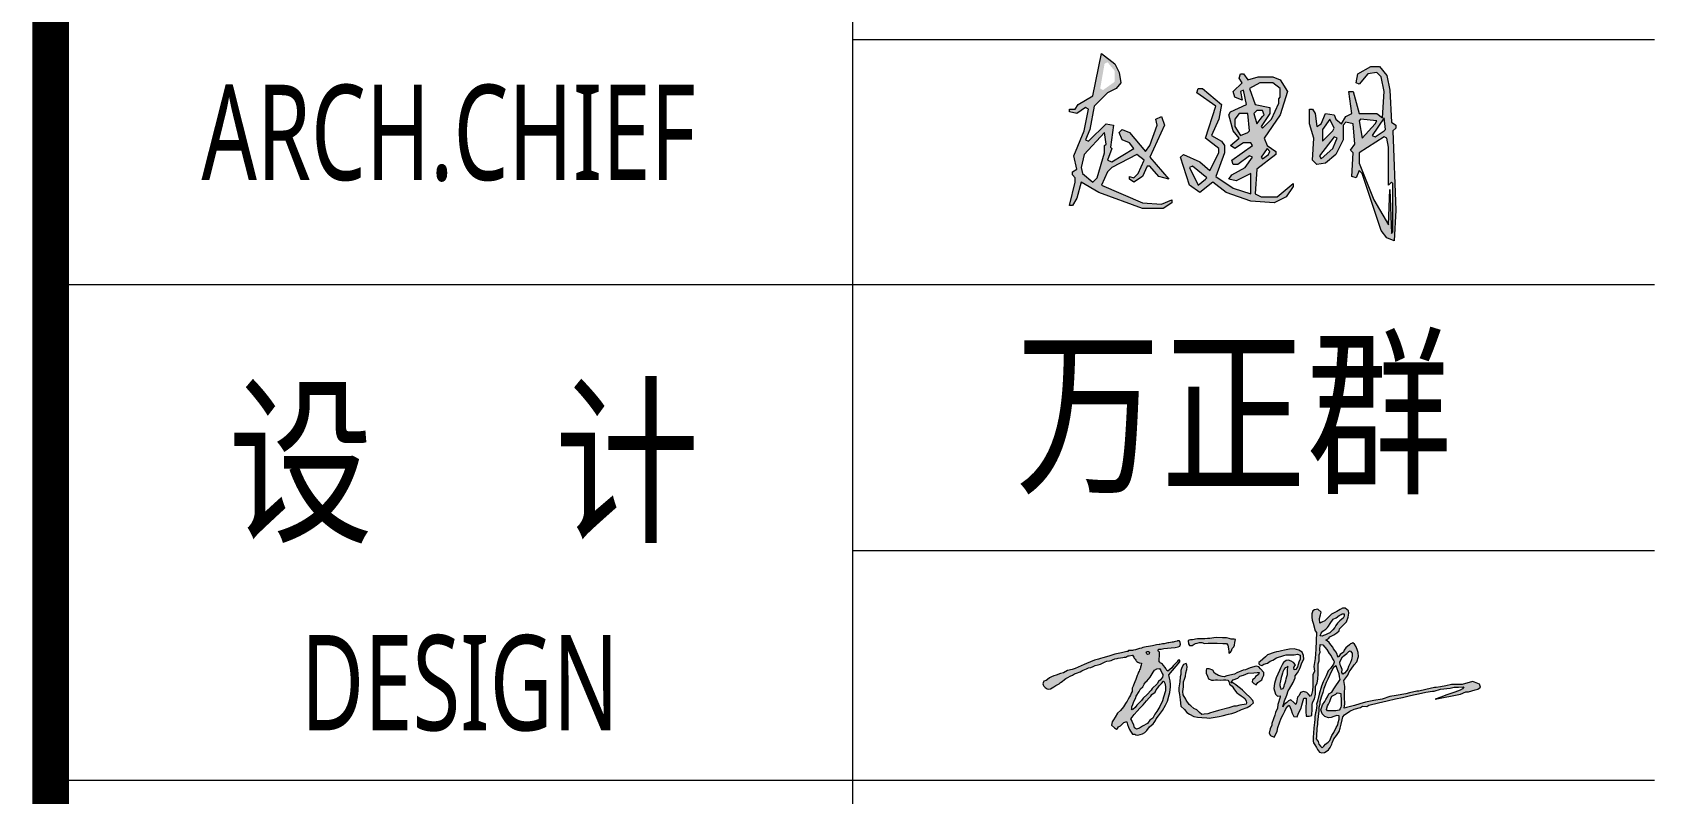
# Model space of a CAD drawing. Header units: inches. Extents: x -3733042 to -3643265, y 623859 to 997713.
# Drawn here: x -3653522 to -3649265, y 888762 to 890758 of the extents above; entities that cross this region are included whole.
import ezdxf
from ezdxf.enums import TextEntityAlignment as Align

# ---------------------------------------------------------------- set-up
doc = ezdxf.new("R2010")
doc.units = ezdxf.units.IN
doc.header["$LTSCALE"] = 1000
doc.header["$MEASUREMENT"] = 0
doc.linetypes.add('LENGSHUI', pattern=[22, 20, -1, 0, -1])
doc.layers.get('0').update_dxf_attribs({"lineweight": 18})
for name, color, linetype, lineweight in [('0-TK', 4, 'Continuous', 18), ('00签名', 7, 'LENGSHUI', 18), ('PUB_TITLE', 153, 'Continuous', 18)]:
    doc.layers.add(name, color=color, linetype=linetype, lineweight=lineweight)
doc.styles.add('-黑体', font='msyh.ttf', dxfattribs={"width": 0.7})

# ---------------------------------------------------------------- blocks, each defined once
blk = doc.blocks.new('WZQ')
h = blk.add_hatch(color=256)
h.paths.add_polyline_path([(11296, 18321), (11272, 18339), (11273, 18447), (11289, 18516), (11289, 18568), (11289, 18629), (11283, 18671), (11257, 18685), (11245, 18715), (11245, 18745), (11261, 18767), (11293, 18771), (11349, 18773), (11435, 18791), (11561, 18811), (11689, 18819), (11822, 18829), (11930, 18849), (11992, 18879), (12014, 18944), (12003, 18996), (11994, 19030), (11983, 19051), (11962, 19062), (11912, 19056), (11892, 19049), (11839, 19041), (11790, 19023), (11759, 19017), (11723, 19015), (11670, 19005), (11608, 18994), (11569, 18986), (11530, 18975), (11443, 18958), (11427, 18954), (11386, 18954), (11295, 18936), (11271, 18932), (11185, 18915), (11086, 18898), (11047, 18882), (10977, 18871), (10907, 18860), (10823, 18851), (10717, 18827), (10661, 18801), (10599, 18795), (10557, 18778), (10531, 18769), (10455, 18748), (10386, 18735), (10352, 18727), (10220, 18723), (10188, 18691), (10156, 18687), (9976, 18643), (9864, 18619), (9744, 18595), (9543, 18527), (9327, 18471), (9251, 18447), (9179, 18423), (9047, 18387), (8903, 18335), (8771, 18279), (8682, 18243), (8370, 18105), (8273, 18069), (8111, 18040), (7978, 17955), (7864, 17931), (7723, 17875), (7642, 17846), (7553, 17814), (7488, 17778), (7415, 17729), (7371, 17693), (7294, 17664), (7270, 17604), (7261, 17577), (7268, 17542), (7284, 17516), (7295, 17492), (7317, 17467), (7344, 17448), (7412, 17404), (7468, 17395), (7523, 17404), (7639, 17467), (7711, 17515), (7749, 17540), (7826, 17577), (7867, 17620), (7928, 17657), (8002, 17721), (8056, 17762), (8120, 17791), (8204, 17834), (8280, 17872), (8357, 17917), (8417, 17939), (8546, 17985), (8611, 18021), (8657, 18044), (8765, 18093), (8838, 18128), (8916, 18142), (8992, 18171), (9068, 18202), (9170, 18233), (9246, 18258), (9412, 18333), (9471, 18351), (9562, 18372), (9615, 18385), (9669, 18400), (9745, 18435), (9826, 18448), (9865, 18458), (10017, 18479), (10065, 18496), (10130, 18494), (10162, 18519), (10205, 18535), (10244, 18535), (10340, 18562), (10358, 18568), (10396, 18495), (10411, 18465), (10442, 18423), (10466, 18393), (10478, 18371), (10502, 18345), (10536, 18325), (10589, 18304), (10605, 18299), (10649, 18293), (10668, 18293), (10651, 18221), (10645, 18183), (10633, 18146), (10626, 18118), (10614, 18091), (10602, 18059), (10580, 18011), (10567, 17978), (10536, 17911), (10520, 17864), (10465, 17722), (10431, 17648), (10412, 17581), (10393, 17533), (10372, 17496), (10348, 17421), (10345, 17344), (10340, 17312), (10308, 17253), (10284, 17179), (10249, 17128), (10200, 17049), (10167, 16978), (10134, 16936), (10110, 16894), (10077, 16833), (10049, 16786), (9941, 16654), (9842, 16560), (9753, 16419), (9701, 16330), (9654, 16269), (9645, 16208), (9631, 16147), (9734, 16053), (9800, 16010), (9838, 16034), (9870, 16085), (9936, 16123), (10016, 16203), (10059, 16236), (10124, 16259), (10162, 16259), (10186, 16175), (10214, 16081), (10251, 15996), (10280, 15944), (10331, 15869), (10360, 15836), (10435, 15836), (10468, 15818), (10538, 15808), (10703, 15850), (10778, 15897), (10844, 15959), (10938, 16085), (11065, 16189), (11098, 16236), (11145, 16306), (11173, 16363), (11249, 16476), (11291, 16518), (11385, 16659), (11498, 16837), (11559, 16974), (11620, 17195), (11649, 17275), (11672, 17472), (11672, 17557), (11658, 17674), (11634, 17773), (11611, 17886), (11987, 18332), (11987, 18389), (11926, 18389), (11893, 18337), (11762, 18201), (11710, 18130), (11639, 18069), (11573, 18013), (11545, 18039), (11507, 18108), (11485, 18141), (11430, 18202), (11388, 18251), (11355, 18271), (11309, 18304)], flags=0)
h.paths.add_polyline_path([(10874, 18586), (10854, 18607), (10839, 18647), (10829, 18673), (10863, 18686), (10905, 18691), (10937, 18667), (10935, 18637), (10927, 18614), (10918, 18593)], flags=0)
h.paths.add_polyline_path([(11115, 18044), (11200, 18096), (11284, 18103), (11327, 18035), (11379, 17934), (11401, 17891), (11405, 17862), (11395, 17810), (11320, 17712), (11255, 17657), (11203, 17576), (11037, 17419), (10998, 17354), (10861, 17211), (10724, 17078), (10665, 17003), (10643, 16974), (10509, 16843), (10444, 16762), (10366, 16687), (10340, 16677), (10324, 16688), (10327, 16707), (10330, 16785), (10362, 16866), (10388, 16928), (10408, 16990), (10454, 17071), (10483, 17153), (10584, 17306), (10626, 17403), (10708, 17472), (10760, 17559), (10812, 17647), (10844, 17664), (10962, 17804), (11063, 17976)], flags=0)
h.paths.add_polyline_path([(11421, 17667), (11439, 17667), (11472, 17601), (11498, 17479), (11491, 17331), (11428, 17110), (11391, 16984), (11299, 16793), (11195, 16623), (11129, 16527), (11051, 16390), (10955, 16317), (10867, 16210), (10701, 16110), (10597, 16040), (10497, 16010), (10427, 16051), (10412, 16103), (10398, 16158), (10350, 16235), (10335, 16306), (10298, 16365), (10346, 16424), (10409, 16516), (10520, 16630), (10612, 16730), (10719, 16852), (10833, 16988), (10926, 17091), (10992, 17147), (11018, 17206), (11133, 17287), (11166, 17372), (11225, 17431), (11273, 17505), (11358, 17586)], flags=0)
h.paths.add_polyline_path([(12180, 17834), (12190, 17952), (12226, 18065), (12244, 18165), (12216, 18281), (12211, 18280), (12111, 18244), (12053, 18136), (12028, 18032), (12028, 17895), (11995, 17812), (11985, 17647), (11954, 17431), (11954, 17318), (11976, 17205), (11995, 17028), (12026, 16806), (12149, 16684), (12235, 16589), (12321, 16525), (12475, 16453), (12602, 16425), (12752, 16412), (12919, 16407), (13006, 16389), (13214, 16425), (13350, 16453), (13454, 16471), (13668, 16525), (13781, 16552), (13926, 16593), (14116, 16693), (14311, 16756), (14425, 16824), (14534, 16915), (14511, 17005), (14398, 17123), (14275, 17232), (14148, 17354), (14080, 17418), (13989, 17486), (13921, 17544), (13813, 17608), (13754, 17608), (13835, 17708), (13985, 17775), (14062, 17839), (14184, 17875), (14348, 17943), (14547, 17952), (14656, 17961), (14724, 17961), (14701, 17902), (14656, 17866), (14606, 17825), (14574, 17771), (14497, 17708), (14484, 17640), (14547, 17581), (14620, 17544), (14683, 17626), (14815, 17717), (14846, 17780), (14887, 17875), (14892, 17961), (14774, 18088), (14715, 18165), (14629, 18188), (14420, 18129), (14252, 18061), (14180, 18043), (13953, 17957), (13872, 17911), (13613, 17852), (13522, 17816), (13445, 17830), (13323, 17862), (13182, 17948), (13124, 18047), (13001, 18097), (12910, 18097), (12897, 18043), (12897, 17948), (12938, 17839), (12974, 17744), (13078, 17703), (13151, 17703), (13223, 17717), (13287, 17712), (13386, 17698), (13495, 17712), (13577, 17708), (13645, 17703), (13677, 17658), (13699, 17558), (13790, 17490), (13876, 17372), (13953, 17268), (14026, 17223), (14107, 17155), (14180, 17110), (14230, 17064), (14284, 16983), (14293, 16915), (14275, 16874), (14062, 16833), (13931, 16801), (13858, 16801), (13677, 16752), (13318, 16652), (13133, 16598), (13051, 16575), (12960, 16543), (12833, 16530), (12752, 16521), (12670, 16589), (12579, 16675), (12471, 16724), (12366, 16811), (12316, 16865), (12212, 17010), (12194, 17046), (12108, 17200), (12094, 17313), (12112, 17467), (12112, 17649), (12144, 17735)], flags=0)
h.paths.add_polyline_path([(13906, 19102), (13861, 19120), (13760, 19117), (13689, 19138), (13596, 19167), (13519, 19164), (13457, 19161), (13252, 19173), (13165, 19164), (13028, 19141), (12945, 19141), (12853, 19129), (12722, 19126), (12594, 19126), (12529, 19114), (12484, 19099), (12428, 19093), (12359, 19093), (12312, 19079), (12273, 19062), (12290, 18957), (12317, 18896), (12417, 18896), (12484, 18940), (12528, 18962), (12583, 18974), (12667, 19001), (12750, 19001), (12844, 18968), (12966, 18974), (13127, 18974), (13282, 18974), (13476, 18968), (13598, 18968), (13642, 18907), (13670, 18785), (13675, 18691), (13675, 18658), (13682, 18631), (13735, 18667), (13771, 18714), (13795, 18799), (13850, 18852), (13870, 18906), (13882, 19001)], flags=0)
h.paths.add_polyline_path([(16098, 18038), (16129, 18100), (16150, 18163), (16197, 18303), (16266, 18420), (16256, 18554), (16209, 18671), (16092, 18741), (15931, 18781), (15780, 18771), (15606, 18741), (15495, 18714), (15408, 18694), (15328, 18678), (15247, 18651), (15013, 18580), (14949, 18510), (14852, 18426), (14758, 18346), (14721, 18314), (14717, 18259), (14747, 18229), (14824, 18211), (14884, 18250), (15017, 18293), (15112, 18357), (15202, 18391), (15322, 18469), (15579, 18550), (15656, 18571), (15836, 18576), (15939, 18576), (16051, 18597), (16137, 18567), (16137, 18430), (16094, 18323), (16051, 18156), (15991, 18070), (15939, 18061), (15927, 18134), (15961, 18199), (15978, 18233), (15918, 18314), (15832, 18361), (15742, 18396), (15661, 18374), (15562, 18306), (15519, 18233), (15463, 18113), (15429, 18040), (15377, 17907), (15309, 17779), (15253, 17581), (15232, 17414), (15296, 17213), (15360, 17149), (15450, 17157), (15455, 17114), (15371, 16861), (15356, 16740), (15288, 16589), (15273, 16498), (15227, 16362), (15167, 16203), (15159, 16143), (15106, 16022), (15076, 15871), (15121, 15788), (15250, 15735), (15295, 15818), (15348, 15946), (15371, 16067), (15424, 16234), (15484, 16385), (15560, 16521), (15613, 16627), (15651, 16717), (15711, 16808), (15764, 16838), (15832, 16672), (15870, 16566), (15923, 16453), (16044, 16438), (16089, 16559), (16173, 16732), (16195, 16838), (16271, 17080), (16347, 17080), (16347, 16967), (16339, 16740), (16339, 16619), (16347, 16460), (16452, 16460), (16543, 16483), (16558, 16717), (16558, 16853), (16566, 16929), (16634, 17057), (16672, 17216), (16672, 17299), (16672, 17495), (16725, 17601), (16747, 17745), (16760, 17911), (16769, 18101), (16769, 18261), (16799, 18368), (16803, 18475), (16803, 18572), (16833, 18669), (16818, 18752), (16828, 18927), (16927, 18921), (17067, 18761), (17147, 18621), (17214, 18535), (17257, 18437), (17300, 18370), (17317, 18350), (17317, 18321), (17291, 18255), (17187, 18107), (17111, 18028), (17039, 17854), (16936, 17648), (16881, 17489), (16802, 17216), (16737, 16974), (16706, 16876), (16718, 16832), (16701, 16760), (16690, 16659), (16667, 16570), (16651, 16448), (16645, 16342), (16634, 16237), (16612, 16053), (16606, 15870), (16595, 15736), (16595, 15597), (16601, 15541), (16651, 15469), (16701, 15380), (16745, 15313), (16807, 15219), (16896, 15191), (16985, 15202), (17035, 15241), (17118, 15297), (17180, 15375), (17230, 15491), (17252, 15536), (17308, 15675), (17391, 15792), (17486, 15931), (17519, 16048), (17553, 16181), (17592, 16337), (17619, 16437), (17669, 16509), (17855, 16627), (18010, 16697), (18220, 16760), (18297, 16802), (18444, 16795), (18514, 16837), (18851, 16914), (19140, 16985), (19438, 17056), (19679, 17098), (19955, 17176), (20330, 17247), (20486, 17282), (20706, 17324), (20769, 17324), (20986, 17388), (21315, 17424), (21457, 17459), (21612, 17459), (21789, 17473), (21747, 17402), (21669, 17360), (21485, 17289), (21173, 17183), (21032, 17126), (20805, 17048), (21676, 17218), (21867, 17303), (21952, 17303), (22186, 17367), (22271, 17388), (22370, 17459), (22328, 17565), (22165, 17629), (22087, 17650), (21740, 17551), (21534, 17551), (21363, 17550), (21173, 17508), (20982, 17473), (20840, 17452), (20784, 17445), (20479, 17381), (20238, 17324), (20175, 17324), (19912, 17268), (19792, 17225), (19452, 17169), (19240, 17133), (18978, 17048), (18687, 16999), (18397, 16942), (18198, 16879), (18021, 16829), (17745, 16758), (17667, 16737), (17681, 16886), (17674, 17112), (17674, 17232), (17688, 17480), (17660, 17615), (17653, 17692), (17788, 17870), (17839, 17984), (17902, 18086), (18004, 18228), (18101, 18330), (18152, 18523), (18141, 18652), (18119, 18725), (18079, 18849), (18021, 18944), (17966, 18984), (17915, 18969), (17875, 18951), (17845, 18915), (17718, 18813), (17659, 18736), (17641, 18670), (17520, 18583), (17477, 18513), (17447, 18495), (17414, 18601), (17371, 18674), (17334, 18725), (17298, 18783), (17265, 18842), (17199, 18926), (17141, 18999), (17075, 19053), (17031, 19086), (17130, 19148), (17170, 19199), (17305, 19265), (17407, 19331), (17487, 19407), (17502, 19473), (17737, 19711), (17801, 19871), (17824, 20009), (17812, 20089), (17697, 20181), (17606, 20181), (17525, 20135), (17405, 20072), (17227, 19974), (17066, 19820), (16992, 19745), (16894, 19699), (16825, 19671), (16814, 19825), (16843, 19951), (16871, 20049), (16751, 20146), (16636, 20123), (16579, 20095), (16550, 19986), (16550, 19871), (16556, 19768), (16596, 19665), (16665, 19407), (16705, 19350), (16688, 18776), (16665, 18450), (16613, 18175), (16642, 18008), (16585, 17888), (16585, 17716), (16585, 17493), (16573, 17349), (16533, 17212), (16504, 17143), (16424, 17235), (16378, 17275), (16258, 17315), (16158, 17276), (16110, 17171), (16053, 17114), (16012, 16928), (15988, 16863), (15923, 16936), (15826, 17017), (15745, 16985), (15680, 16928), (15591, 16863), (15542, 16782), (15607, 16985), (15680, 17179), (15729, 17333), (15769, 17406), (15899, 17617), (15972, 17787), (15967, 17855), (16051, 17954)], flags=0)
h.paths.add_polyline_path([(15710, 17994), (15702, 17894), (15679, 17829), (15663, 17749), (15644, 17676), (15629, 17611), (15602, 17546), (15587, 17499), (15560, 17415), (15475, 17388), (15464, 17434), (15445, 17519), (15445, 17580), (15456, 17626), (15475, 17733), (15491, 17795), (15514, 17860), (15529, 17937), (15548, 17987), (15568, 18036), (15594, 18075), (15629, 18125), (15690, 18155), (15721, 18182), (15721, 18148), (15710, 18063)], flags=0)
h.paths.add_polyline_path([(17009, 17527), (17044, 17615), (17092, 17738), (17229, 18006), (17295, 18137), (17387, 18190), (17422, 18089), (17457, 17997), (17484, 17918), (17501, 17821), (17519, 17729), (17479, 17650), (17378, 17505), (17308, 17400), (17233, 17290), (17136, 17224), (17088, 17123), (17031, 17035), (16996, 16965), (16908, 16846), (16851, 16675), (16899, 16539), (16996, 16451), (17119, 16399), (17211, 16412), (17303, 16442), (17404, 16478), (17494, 16473), (17491, 16427), (17484, 16360), (17456, 16242), (17438, 16161), (17388, 16065), (17301, 15891), (17240, 15786), (17163, 15620), (17108, 15565), (17019, 15493), (16958, 15421), (16903, 15371), (16842, 15421), (16786, 15493), (16759, 15587), (16698, 15681), (16703, 15759), (16723, 16043), (16741, 16166), (16736, 16254), (16789, 16640), (16785, 16754), (16824, 16873), (16824, 16952), (16868, 17119), (16921, 17277), (16961, 17417)], flags=0)
h.paths.add_polyline_path([(16830, 19236), (16863, 19328), (16930, 19391), (17023, 19466), (17086, 19521), (17119, 19567), (17182, 19655), (17283, 19802), (17388, 19852), (17489, 19928), (17556, 19966), (17590, 19987), (17657, 19987), (17657, 19911), (17623, 19840), (17585, 19806), (17510, 19747), (17426, 19672), (17376, 19584), (17338, 19521), (17266, 19441), (17220, 19391), (17166, 19340), (17082, 19299), (17019, 19265), (16947, 19244), (16897, 19215)], flags=0)
h.paths.add_polyline_path([(17237, 17145), (17369, 17220), (17418, 17259), (17497, 17250), (17541, 17237), (17541, 17154), (17558, 17070), (17558, 16987), (17558, 16899), (17558, 16816), (17545, 16767), (17527, 16710), (17484, 16666), (17369, 16640), (17207, 16640), (17088, 16640), (17057, 16684), (17084, 16816), (17119, 16877), (17163, 16965), (17198, 17066)], flags=0)
h.paths.add_polyline_path([(17523, 18232), (17512, 18320), (17559, 18429), (17606, 18501), (17663, 18548), (17751, 18626), (17818, 18693), (17865, 18714), (17937, 18631), (17937, 18522), (17922, 18470), (17911, 18403), (17880, 18310), (17844, 18242), (17808, 18170), (17787, 18097), (17751, 18040), (17673, 17937), (17621, 17905), (17582, 17970), (17595, 18071), (17548, 18180)], flags=0)
for p, q in [((12312, 19079), (12273, 19062)), ((12273, 19062), (12290, 18957)), ((12359, 19093), (12312, 19079)), ((12428, 19093), (12359, 19093)), ((12484, 19099), (12428, 19093)), ((12529, 19114), (12484, 19099)), ((12594, 19126), (12529, 19114)), ((12722, 19126), (12594, 19126)), ((12853, 19129), (12722, 19126)), ((12945, 19141), (12853, 19129)), ((13028, 19141), (12945, 19141)), ((13165, 19164), (13028, 19141)), ((13252, 19173), (13165, 19164)), ((13457, 19161), (13252, 19173)), ((13519, 19164), (13457, 19161)), ((13596, 19167), (13519, 19164)), ((13689, 19138), (13596, 19167)), ((13760, 19117), (13689, 19138)), ((13861, 19120), (13760, 19117)), ((13906, 19102), (13861, 19120)), ((13882, 19001), (13906, 19102)), ((12290, 18957), (12317, 18896)), ((12317, 18896), (12417, 18896)), ((12417, 18896), (12484, 18940)), ((12484, 18940), (12528, 18962)), ((12528, 18962), (12583, 18974)), ((12583, 18974), (12667, 19001)), ((12667, 19001), (12750, 19001)), ((12750, 19001), (12844, 18968)), ((12844, 18968), (12966, 18974)), ((12966, 18974), (13127, 18974)), ((13127, 18974), (13282, 18974)), ((13282, 18974), (13476, 18968)), ((13476, 18968), (13598, 18968)), ((13598, 18968), (13642, 18907)), ((13642, 18907), (13670, 18785)), ((13670, 18785), (13675, 18691)), ((13675, 18691), (13675, 18658)), ((13675, 18658), (13682, 18631)), ((13682, 18631), (13735, 18667)), ((13735, 18667), (13771, 18714)), ((13771, 18714), (13795, 18799)), ((13795, 18799), (13850, 18852)), ((13850, 18852), (13870, 18906)), ((13870, 18906), (13882, 19001)), ((12053, 18136), (12028, 18032)), ((12028, 18032), (12028, 17895)), ((12111, 18244), (12053, 18136)), ((12211, 18280), (12111, 18244)), ((12180, 17834), (12190, 17952)), ((12190, 17952), (12226, 18065)), ((12244, 18165), (12216, 18281)), ((12226, 18065), (12244, 18165)), ((12910, 18097), (12897, 18043)), ((12897, 18043), (12897, 17948)), ((12897, 17948), (12938, 17839)), ((13001, 18097), (12910, 18097)), ((13124, 18047), (13001, 18097)), ((13182, 17948), (13124, 18047)), ((13323, 17862), (13182, 17948)), ((13953, 17957), (13872, 17911)), ((14180, 18043), (13953, 17957)), ((14252, 18061), (14180, 18043)), ((14184, 17875), (14348, 17943)), ((14420, 18129), (14252, 18061)), ((14348, 17943), (14547, 17952)), ((14629, 18188), (14420, 18129)), ((14547, 17952), (14656, 17961)), ((14715, 18165), (14629, 18188)), ((14656, 17961), (14724, 17961)), ((14724, 17961), (14701, 17902)), ((14774, 18088), (14715, 18165)), ((14715, 18165), (14715, 18165)), ((14892, 17961), (14774, 18088)), ((14887, 17875), (14892, 17961)), ((11985, 17647), (11954, 17431)), ((11954, 17431), (11954, 17318)), ((11995, 17812), (11985, 17647)), ((12028, 17895), (11995, 17812)), ((12094, 17313), (12112, 17467)), ((12112, 17649), (12144, 17735)), ((12112, 17467), (12112, 17649)), ((12144, 17735), (12180, 17834)), ((12938, 17839), (12974, 17744)), ((12974, 17744), (13078, 17703)), ((13078, 17703), (13151, 17703)), ((13151, 17703), (13223, 17717)), ((13223, 17717), (13287, 17712)), ((13287, 17712), (13386, 17698)), ((13445, 17830), (13323, 17862)), ((13386, 17698), (13495, 17712)), ((13522, 17816), (13445, 17830)), ((13495, 17712), (13577, 17708)), ((13613, 17852), (13522, 17816)), ((13577, 17708), (13645, 17703)), ((13872, 17911), (13613, 17852)), ((13645, 17703), (13677, 17658)), ((13677, 17658), (13699, 17558)), ((13699, 17558), (13790, 17490)), ((13754, 17608), (13835, 17708)), ((13813, 17608), (13754, 17608)), ((13790, 17490), (13876, 17372)), ((13921, 17544), (13813, 17608)), ((13835, 17708), (13985, 17775)), ((13876, 17372), (13953, 17268)), ((13989, 17486), (13921, 17544)), ((13985, 17775), (14062, 17839)), ((14080, 17418), (13989, 17486)), ((14062, 17839), (14184, 17875)), ((14148, 17354), (14080, 17418)), ((14497, 17708), (14484, 17640)), ((14484, 17640), (14547, 17581)), ((14574, 17771), (14497, 17708)), ((14547, 17581), (14620, 17544)), ((14606, 17825), (14574, 17771)), ((14574, 17771), (14574, 17771)), ((14656, 17866), (14606, 17825)), ((14620, 17544), (14683, 17626)), ((14701, 17902), (14656, 17866)), ((14683, 17626), (14815, 17717)), ((14815, 17717), (14846, 17780)), ((14846, 17780), (14887, 17875)), ((11954, 17318), (11976, 17205)), ((11976, 17205), (11995, 17028)), ((11995, 17028), (12026, 16806)), ((12026, 16806), (12149, 16684)), ((12108, 17200), (12094, 17313)), ((12194, 17046), (12108, 17200)), ((12212, 17010), (12194, 17046)), ((12316, 16865), (12212, 17010)), ((12366, 16811), (12316, 16865)), ((12471, 16724), (12366, 16811)), ((13858, 16801), (13677, 16752)), ((13931, 16801), (13858, 16801)), ((13858, 16801), (13858, 16801)), ((14062, 16833), (13931, 16801)), ((13953, 17268), (14026, 17223)), ((14026, 17223), (14107, 17155)), ((14275, 16874), (14062, 16833)), ((14107, 17155), (14180, 17110)), ((14275, 17232), (14148, 17354)), ((14180, 17110), (14230, 17064)), ((14230, 17064), (14284, 16983)), ((14398, 17123), (14275, 17232)), ((14293, 16915), (14275, 16874)), ((14284, 16983), (14293, 16915)), ((14311, 16756), (14425, 16824)), ((14511, 17005), (14398, 17123)), ((14425, 16824), (14534, 16915)), ((14534, 16915), (14511, 17005)), ((12149, 16684), (12235, 16589)), ((12235, 16589), (12321, 16525)), ((12321, 16525), (12475, 16453)), ((12579, 16675), (12471, 16724)), ((12475, 16453), (12602, 16425)), ((12670, 16589), (12579, 16675)), ((12602, 16425), (12752, 16412)), ((12752, 16521), (12670, 16589)), ((12833, 16530), (12752, 16521)), ((12752, 16412), (12919, 16407)), ((12960, 16543), (12833, 16530)), ((12919, 16407), (13006, 16389)), ((13051, 16575), (12960, 16543)), ((13006, 16389), (13214, 16425)), ((13133, 16598), (13051, 16575)), ((13318, 16652), (13133, 16598)), ((13214, 16425), (13350, 16453)), ((13677, 16752), (13318, 16652)), ((13350, 16453), (13454, 16471)), ((13454, 16471), (13668, 16525)), ((13668, 16525), (13781, 16552)), ((13781, 16552), (13926, 16593)), ((13926, 16593), (14116, 16693)), ((14116, 16693), (14311, 16756))]:
    blk.add_line(p, q)
for points in [[(14721, 18314), (14717, 18259), (14747, 18229), (14824, 18211), (14884, 18250), (15017, 18293), (15112, 18357), (15202, 18391), (15322, 18469), (15579, 18550), (15656, 18571), (15836, 18576), (15939, 18576), (16051, 18597), (16137, 18567), (16137, 18430), (16094, 18323), (16051, 18156), (15991, 18070), (15939, 18061), (15927, 18134), (15961, 18199), (15978, 18233), (15918, 18314), (15832, 18361), (15742, 18396), (15661, 18374), (15562, 18306), (15519, 18233), (15463, 18113), (15429, 18040), (15377, 17907), (15309, 17779), (15253, 17581), (15232, 17414), (15296, 17213), (15360, 17149), (15450, 17157), (15455, 17114), (15371, 16861), (15356, 16740), (15288, 16589), (15273, 16498), (15227, 16362), (15167, 16203), (15159, 16143), (15106, 16022), (15076, 15871), (15121, 15788), (15250, 15735), (15295, 15818), (15348, 15946), (15371, 16067), (15424, 16234), (15484, 16385), (15560, 16521), (15613, 16627), (15651, 16717), (15711, 16808), (15764, 16838), (15832, 16672), (15870, 16566), (15923, 16453), (16044, 16438), (16089, 16559), (16173, 16732), (16195, 16838), (16271, 17080), (16347, 17080), (16347, 16967), (16339, 16740), (16339, 16619), (16347, 16460), (16452, 16460), (16543, 16483), (16558, 16717), (16558, 16853), (16566, 16929), (16634, 17057), (16672, 17216), (16672, 17299), (16672, 17495), (16725, 17601), (16747, 17745), (16760, 17911), (16769, 18101), (16769, 18261), (16799, 18368), (16803, 18475), (16803, 18572), (16833, 18669), (16818, 18752), (16828, 18927), (16927, 18921), (17067, 18761), (17147, 18621), (17214, 18535), (17257, 18437), (17300, 18370), (17317, 18350), (17317, 18321), (17291, 18255), (17187, 18107), (17111, 18028), (17039, 17854), (16936, 17648), (16881, 17489), (16802, 17216), (16737, 16974), (16706, 16876), (16718, 16832), (16701, 16760), (16690, 16659), (16667, 16570), (16651, 16448), (16645, 16342), (16634, 16237), (16612, 16053), (16606, 15870), (16595, 15736), (16595, 15597), (16601, 15541), (16651, 15469), (16701, 15380), (16745, 15313), (16807, 15219), (16896, 15191), (16985, 15202), (17035, 15241), (17118, 15297), (17180, 15375), (17230, 15491), (17252, 15536), (17308, 15675), (17391, 15792), (17486, 15931), (17519, 16048), (17553, 16181), (17592, 16337), (17619, 16437), (17669, 16509), (17855, 16627), (18010, 16697), (18220, 16760), (18297, 16802), (18444, 16795), (18514, 16837), (18851, 16914), (19140, 16985), (19438, 17056), (19679, 17098), (19955, 17176), (20330, 17247), (20486, 17282), (20706, 17324), (20769, 17324), (20986, 17388), (21315, 17424), (21457, 17459), (21612, 17459), (21789, 17473), (21747, 17402), (21669, 17360), (21485, 17289), (21173, 17183), (21032, 17126), (20805, 17048), (21676, 17218), (21867, 17303), (21952, 17303), (22186, 17367), (22271, 17388), (22370, 17459), (22328, 17565), (22165, 17629), (22087, 17650), (21740, 17551), (21534, 17551), (21363, 17550), (21173, 17508), (20982, 17473), (20840, 17452), (20784, 17445), (20479, 17381), (20238, 17324), (20175, 17324), (19912, 17268), (19792, 17225), (19452, 17169), (19240, 17133), (18978, 17048), (18687, 16999), (18397, 16942), (18198, 16879), (18021, 16829), (17745, 16758), (17667, 16737), (17681, 16886), (17674, 17112), (17674, 17232), (17688, 17480), (17660, 17615), (17653, 17692), (17788, 17870), (17839, 17984), (17902, 18086), (18004, 18228), (18101, 18330), (18152, 18523), (18141, 18652), (18119, 18725), (18079, 18849), (18021, 18944), (17966, 18984), (17915, 18969), (17875, 18951), (17845, 18915), (17718, 18813), (17659, 18736), (17641, 18670), (17520, 18583), (17477, 18513), (17447, 18495), (17414, 18601), (17371, 18674), (17334, 18725), (17298, 18783), (17265, 18842), (17199, 18926), (17141, 18999), (17075, 19053), (17031, 19086), (17130, 19148), (17170, 19199), (17305, 19265), (17407, 19331), (17487, 19407), (17502, 19473), (17737, 19711), (17801, 19871), (17824, 20009), (17812, 20089), (17697, 20181), (17606, 20181), (17525, 20135), (17405, 20072), (17227, 19974), (17066, 19820), (16992, 19745), (16894, 19699), (16825, 19671), (16814, 19825), (16843, 19951), (16871, 20049), (16751, 20146), (16636, 20123), (16579, 20095), (16550, 19986), (16550, 19871), (16556, 19768), (16596, 19665), (16665, 19407), (16705, 19350), (16688, 18776), (16665, 18450), (16613, 18175), (16642, 18008), (16585, 17888), (16585, 17716), (16585, 17493), (16573, 17349), (16533, 17212), (16504, 17143), (16424, 17235), (16378, 17275), (16258, 17315), (16158, 17276), (16110, 17171), (16053, 17114), (16012, 16928), (15988, 16863), (15923, 16936), (15826, 17017), (15745, 16985), (15680, 16928), (15591, 16863), (15542, 16782), (15607, 16985), (15680, 17179), (15729, 17333), (15769, 17406), (15899, 17617), (15972, 17787), (15967, 17855), (16051, 17954), (16098, 18038), (16129, 18100), (16150, 18163), (16197, 18303), (16266, 18420), (16256, 18554), (16209, 18671), (16092, 18741), (15931, 18781), (15780, 18771), (15606, 18741), (15495, 18714), (15408, 18694), (15328, 18678), (15247, 18651), (15013, 18580), (14949, 18510), (14852, 18426), (14758, 18346), (14721, 18314)], [(16830, 19236), (16863, 19328), (16930, 19391), (17023, 19466), (17086, 19521), (17119, 19567), (17182, 19655), (17283, 19802), (17388, 19852), (17489, 19928), (17556, 19966), (17590, 19987), (17657, 19987), (17657, 19911), (17623, 19840), (17585, 19806), (17510, 19747), (17426, 19672), (17376, 19584), (17338, 19521), (17266, 19441), (17220, 19391), (17166, 19340), (17082, 19299), (17019, 19265), (16947, 19244), (16897, 19215), (16830, 19236)], [(7261, 17577), (7268, 17542), (7284, 17516), (7295, 17492), (7317, 17467), (7344, 17448), (7412, 17404), (7468, 17395), (7523, 17404), (7639, 17467), (7711, 17515), (7749, 17540), (7826, 17577), (7867, 17620), (7928, 17657), (8002, 17721), (8056, 17762), (8120, 17791), (8204, 17834), (8280, 17872), (8357, 17917), (8417, 17939), (8546, 17985), (8611, 18021), (8657, 18044), (8765, 18093), (8838, 18128), (8916, 18142), (8992, 18171), (9068, 18202), (9170, 18233), (9246, 18258), (9412, 18333), (9471, 18351), (9562, 18372), (9615, 18385), (9669, 18400), (9745, 18435), (9826, 18448), (9865, 18458), (10017, 18479), (10065, 18496), (10130, 18494), (10162, 18519), (10205, 18535), (10244, 18535), (10340, 18562), (10358, 18568), (10396, 18495), (10411, 18465), (10442, 18423), (10466, 18393), (10478, 18371), (10502, 18345), (10536, 18325), (10589, 18304), (10605, 18299), (10649, 18293), (10668, 18293), (10651, 18221), (10645, 18183), (10633, 18146), (10626, 18118), (10614, 18091), (10602, 18059), (10580, 18011), (10567, 17978), (10536, 17911), (10520, 17864), (10465, 17722), (10431, 17648), (10412, 17581), (10393, 17533), (10372, 17496), (10348, 17421), (10345, 17344), (10340, 17312), (10308, 17253), (10284, 17179), (10249, 17128), (10200, 17049), (10167, 16978), (10134, 16936), (10110, 16894), (10077, 16833), (10049, 16786), (9941, 16654), (9842, 16560), (9753, 16419), (9701, 16330), (9654, 16269), (9645, 16208), (9631, 16147), (9734, 16053), (9800, 16010), (9838, 16034), (9870, 16085), (9936, 16123), (10016, 16203), (10059, 16236), (10124, 16259), (10162, 16259), (10186, 16175), (10214, 16081), (10251, 15996), (10280, 15944), (10331, 15869), (10360, 15836), (10435, 15836), (10468, 15818), (10538, 15808), (10703, 15850), (10778, 15897), (10844, 15959), (10938, 16085), (11065, 16189), (11098, 16236), (11145, 16306), (11173, 16363), (11249, 16476), (11291, 16518), (11385, 16659), (11498, 16837), (11559, 16974), (11620, 17195), (11649, 17275), (11672, 17472), (11672, 17557), (11658, 17674), (11634, 17773), (11611, 17886), (11987, 18332), (11987, 18389), (11926, 18389), (11893, 18337), (11762, 18201), (11710, 18130), (11639, 18069), (11573, 18013), (11545, 18039), (11507, 18108), (11485, 18141), (11430, 18202), (11388, 18251), (11355, 18271), (11309, 18304), (11296, 18321), (11272, 18339), (11273, 18447), (11289, 18516), (11289, 18568), (11289, 18629), (11283, 18671), (11257, 18685), (11245, 18715), (11245, 18745), (11261, 18767), (11293, 18771), (11349, 18773), (11435, 18791), (11561, 18811), (11689, 18819), (11822, 18829), (11930, 18849), (11992, 18879), (12014, 18944), (12003, 18996), (11994, 19030), (11983, 19051), (11962, 19062), (11912, 19056), (11892, 19049), (11839, 19041), (11790, 19023), (11759, 19017), (11723, 19015), (11670, 19005), (11608, 18994), (11569, 18986), (11530, 18975), (11443, 18958), (11427, 18954), (11386, 18954), (11295, 18936), (11271, 18932), (11185, 18915), (11086, 18898), (11047, 18882), (10977, 18871), (10907, 18860), (10823, 18851), (10717, 18827), (10661, 18801), (10599, 18795), (10557, 18778), (10531, 18769), (10455, 18748), (10386, 18735), (10352, 18727), (10220, 18723), (10188, 18691), (10156, 18687), (9976, 18643), (9864, 18619), (9744, 18595), (9543, 18527), (9327, 18471), (9251, 18447), (9179, 18423), (9047, 18387), (8903, 18335), (8771, 18279), (8682, 18243), (8370, 18105), (8273, 18069), (8111, 18040), (7978, 17955), (7864, 17931), (7723, 17875), (7642, 17846), (7553, 17814), (7488, 17778), (7415, 17729), (7371, 17693), (7294, 17664), (7270, 17604), (7261, 17577)], [(10829, 18673), (10863, 18686), (10905, 18691), (10937, 18667), (10935, 18637), (10927, 18614), (10918, 18593), (10874, 18586), (10854, 18607), (10839, 18647), (10829, 18673)], [(17512, 18320), (17559, 18429), (17606, 18501), (17663, 18548), (17751, 18626), (17818, 18693), (17865, 18714), (17937, 18631), (17937, 18522), (17922, 18470), (17911, 18403), (17880, 18310), (17844, 18242), (17808, 18170), (17787, 18097), (17751, 18040), (17673, 17937), (17621, 17905), (17582, 17970), (17595, 18071), (17548, 18180), (17523, 18232), (17512, 18320)], [(10327, 16707), (10330, 16785), (10362, 16866), (10388, 16928), (10408, 16990), (10454, 17071), (10483, 17153), (10584, 17306), (10626, 17403), (10708, 17472), (10760, 17559), (10812, 17647), (10844, 17664), (10962, 17804), (11063, 17976), (11115, 18044), (11200, 18096), (11284, 18103), (11327, 18035), (11379, 17934), (11401, 17891), (11405, 17862), (11395, 17810), (11320, 17712), (11255, 17657), (11203, 17576), (11037, 17419), (10998, 17354), (10861, 17211), (10724, 17078), (10665, 17003), (10643, 16974), (10509, 16843), (10444, 16762), (10366, 16687), (10340, 16677), (10324, 16688), (10327, 16707)], [(15690, 18155), (15629, 18125), (15594, 18075), (15568, 18036), (15548, 17987), (15529, 17937), (15514, 17860), (15491, 17795), (15475, 17733), (15456, 17626), (15445, 17580), (15445, 17519), (15464, 17434), (15475, 17388), (15560, 17415), (15587, 17499), (15602, 17546), (15629, 17611), (15644, 17676), (15663, 17749), (15679, 17829), (15702, 17894), (15710, 17994), (15710, 18063), (15721, 18148), (15721, 18182), (15690, 18155)], [(17494, 16473), (17404, 16478), (17303, 16442), (17211, 16412), (17119, 16399), (16996, 16451), (16899, 16539), (16851, 16675), (16908, 16846), (16996, 16965), (17031, 17035), (17088, 17123), (17136, 17224), (17233, 17290), (17308, 17400), (17378, 17505), (17479, 17650), (17519, 17729), (17501, 17821), (17484, 17918), (17457, 17997), (17422, 18089), (17387, 18190), (17295, 18137), (17229, 18006), (17092, 17738), (17044, 17615), (17009, 17527), (16961, 17417), (16921, 17277), (16868, 17119), (16824, 16952), (16824, 16873), (16785, 16754), (16789, 16640), (16736, 16254), (16741, 16166), (16723, 16043), (16703, 15759), (16698, 15681), (16759, 15587), (16786, 15493), (16842, 15421), (16903, 15371), (16958, 15421), (17019, 15493), (17108, 15565), (17163, 15620), (17240, 15786), (17301, 15891), (17388, 16065), (17438, 16161), (17456, 16242), (17484, 16360), (17491, 16427), (17494, 16473)], [(10298, 16365), (10346, 16424), (10409, 16516), (10520, 16630), (10612, 16730), (10719, 16852), (10833, 16988), (10926, 17091), (10992, 17147), (11018, 17206), (11133, 17287), (11166, 17372), (11225, 17431), (11273, 17505), (11358, 17586), (11421, 17667), (11439, 17667), (11472, 17601), (11498, 17479), (11491, 17331), (11428, 17110), (11391, 16984), (11299, 16793), (11195, 16623), (11129, 16527), (11051, 16390), (10955, 16317), (10867, 16210), (10701, 16110), (10597, 16040), (10497, 16010), (10427, 16051), (10412, 16103), (10398, 16158), (10350, 16235), (10335, 16306), (10298, 16365)], [(17418, 17259), (17497, 17250), (17541, 17237), (17541, 17154), (17558, 17070), (17558, 16987), (17558, 16899), (17558, 16816), (17545, 16767), (17527, 16710), (17484, 16666), (17369, 16640), (17207, 16640), (17088, 16640), (17057, 16684), (17084, 16816), (17119, 16877), (17163, 16965), (17198, 17066), (17237, 17145), (17369, 17220), (17418, 17259)]]:
    blk.add_lwpolyline(points)

msp = doc.modelspace()

# ---------------------------------------------------------------- hatches: boundary and pattern name
at = {"layer": '00签名', "linetype": 'Continuous'}
h = msp.add_hatch(color=256, dxfattribs=at)
h.paths.add_polyline_path([(-3650700.4, 890599.7), (-3650677.4, 890611.3), (-3650665.8, 890626.6), (-3650669.7, 890653.5), (-3650681.2, 890676.5), (-3650715.8, 890703.4), (-3650738.8, 890592.1), (-3650777.2, 890569), (-3650784.9, 890557.5), (-3650800.2, 890557.5), (-3650800.2, 890549.8), (-3650781, 890546), (-3650758, 890561.3), (-3650750.3, 890557.5), (-3650761.8, 890499.9), (-3650788.7, 890434.6), (-3650781, 890400.1), (-3650792.6, 890392.4), (-3650792.6, 890384.7), (-3650784.9, 890377), (-3650784.9, 890365.5), (-3650800.2, 890304.1), (-3650792.6, 890304.1), (-3650781, 890323.3), (-3650769.5, 890365.5), (-3650723.4, 890338.6), (-3650608.2, 890296.4), (-3650554.5, 890296.4), (-3650531.4, 890311.7), (-3650531.4, 890319.4), (-3650558.3, 890307.9), (-3650608.2, 890311.7), (-3650715.8, 890357.8), (-3650700.4, 890392.4), (-3650688.9, 890403.9), (-3650623.6, 890438.5), (-3650604.4, 890423.1), (-3650619.8, 890388.5), (-3650631.3, 890377), (-3650642.8, 890380.9), (-3650642.8, 890373.2), (-3650631.3, 890365.5), (-3650608.2, 890380.9), (-3650596.7, 890407.7), (-3650589, 890407.7), (-3650566, 890380.9), (-3650539.1, 890373.2), (-3650589, 890430.8), (-3650550.6, 890515.3), (-3650558.3, 890538.3), (-3650573.7, 890530.6), (-3650569.8, 890515.3), (-3650589, 890461.5), (-3650600.6, 890446.1), (-3650642.8, 890496.1), (-3650662, 890503.7), (-3650669.7, 890496.1), (-3650662, 890476.9), (-3650642.8, 890469.2), (-3650631.3, 890453.8), (-3650688.9, 890419.3), (-3650700.4, 890423.1), (-3650688.9, 890453.8), (-3650692.7, 890457.7), (-3650685, 890515.3), (-3650704.2, 890519.1), (-3650750.3, 890473), (-3650758, 890476.9), (-3650746.5, 890503.7), (-3650735, 890565.2)], flags=0)
h.paths.add_polyline_path([(-3650719.6, 890611.3), (-3650708.1, 890676.5), (-3650700.4, 890680.4), (-3650681.2, 890657.3), (-3650681.2, 890630.5), (-3650685, 890626.6), (-3650711.9, 890607.4)], flags=0)
h.paths.add_polyline_path([(-3650708.1, 890496.1), (-3650704.2, 890465.3), (-3650708.1, 890461.5), (-3650708.1, 890442.3), (-3650727.3, 890377), (-3650738.8, 890365.5), (-3650765.7, 890388.5), (-3650769.5, 890403.9), (-3650761.8, 890438.5)], flags=0)
h = msp.add_hatch(color=256, dxfattribs=at)
h.paths.add_polyline_path([(-3650247.3, 890634.3), (-3650266.5, 890642), (-3650304.9, 890642), (-3650331.8, 890634.3), (-3650343.3, 890649.7), (-3650351, 890649.7), (-3650354.8, 890638.1), (-3650347.1, 890626.6), (-3650370.2, 890603.6), (-3650366.3, 890588.2), (-3650347.1, 890580.5), (-3650351, 890603.6), (-3650343.3, 890607.4), (-3650335.6, 890569), (-3650377.8, 890549.8), (-3650381.7, 890542.1), (-3650370.2, 890499.9), (-3650354.8, 890480.7), (-3650377.8, 890461.5), (-3650366.3, 890453.8), (-3650343.3, 890469.2), (-3650324.1, 890469.2), (-3650320.2, 890461.5), (-3650374, 890423.1), (-3650370.2, 890411.6), (-3650358.6, 890411.6), (-3650327.9, 890434.6), (-3650320.2, 890430.8), (-3650339.4, 890403.9), (-3650374, 890384.7), (-3650381.7, 890373.2), (-3650362.5, 890369.3), (-3650324.1, 890388.5), (-3650324.1, 890334.8), (-3650370.2, 890350.1), (-3650416.2, 890380.9), (-3650393.2, 890442.3), (-3650393.2, 890461.5), (-3650400.9, 890473), (-3650427.8, 890488.4), (-3650408.6, 890530.6), (-3650400.9, 890569), (-3650450.8, 890611.3), (-3650462.3, 890611.3), (-3650466.2, 890599.7), (-3650416.2, 890565.2), (-3650443.1, 890480.7), (-3650408.6, 890453.8), (-3650408.6, 890442.3), (-3650431.6, 890396.2), (-3650458.5, 890419.3), (-3650500.7, 890438.5), (-3650508.4, 890430.8), (-3650485.4, 890357.8), (-3650458.5, 890338.6), (-3650423.9, 890365.5), (-3650389.4, 890338.6), (-3650324.1, 890315.6), (-3650262.6, 890311.7), (-3650231.9, 890327.1), (-3650212.7, 890354), (-3650212.7, 890361.7), (-3650255, 890327.1), (-3650297.2, 890327.1), (-3650312.6, 890334.8), (-3650308.7, 890400.1), (-3650258.8, 890438.5), (-3650258.8, 890446.1), (-3650281.8, 890461.5), (-3650289.5, 890480.7), (-3650247.3, 890542.1), (-3650228.1, 890603.6)], flags=0)
h.paths.add_polyline_path([(-3650327.9, 890611.3), (-3650301, 890626.6), (-3650266.5, 890626.6), (-3650247.3, 890611.3), (-3650247.3, 890588.2), (-3650251.1, 890584.4), (-3650251.1, 890572.9), (-3650270.3, 890530.6), (-3650293.4, 890507.6), (-3650297.2, 890511.4), (-3650274.2, 890546), (-3650274.2, 890561.3), (-3650312.6, 890569)], flags=0)
h.paths.add_polyline_path([(-3650331.8, 890546), (-3650327.9, 890499.9), (-3650331.8, 890496.1), (-3650351, 890488.4), (-3650366.3, 890511.4), (-3650366.3, 890530.6), (-3650354.8, 890546)], flags=0)
h.paths.add_polyline_path([(-3650308.7, 890553.7), (-3650293.4, 890553.7), (-3650289.5, 890542.1), (-3650293.4, 890538.3), (-3650308.7, 890519.1), (-3650316.4, 890546)], flags=0)
h.paths.add_polyline_path([(-3650281.8, 890453.8), (-3650274.2, 890446.1), (-3650278, 890438.5), (-3650293.4, 890426.9), (-3650297.2, 890430.8)], flags=0)
h.paths.add_polyline_path([(-3650477.7, 890407.7), (-3650439.3, 890377), (-3650443.1, 890373.2), (-3650462.3, 890357.8), (-3650485.4, 890403.9)], flags=0)
h.paths.add_polyline_path([(-3650055.3, 890603.6), (-3650066.8, 890603.6), (-3650059.1, 890546), (-3650074.5, 890538.3), (-3650086, 890519.1), (-3650101.4, 890530.6), (-3650105.2, 890542.1), (-3650128.2, 890546), (-3650139.8, 890519.1), (-3650151.3, 890511.4), (-3650155.1, 890546), (-3650162.8, 890557.5), (-3650170.5, 890557.5), (-3650170.5, 890519.1), (-3650159, 890480.7), (-3650162.8, 890423.1), (-3650151.3, 890411.6), (-3650128.2, 890415.4), (-3650101.4, 890438.5), (-3650082.2, 890476.9), (-3650082.2, 890515.3), (-3650074.5, 890522.9), (-3650055.3, 890519.1), (-3650051.4, 890465.3), (-3650063, 890450), (-3650055.3, 890442.3), (-3650059.1, 890380.9), (-3650047.6, 890377), (-3650039.9, 890396.2), (-3650032.2, 890388.5), (-3649982.3, 890238.8), (-3649967, 890219.6), (-3649947.8, 890211.9), (-3649943.9, 890292.5), (-3649951.6, 890499.9), (-3649943.9, 890507.6), (-3649943.9, 890515.3), (-3649955.4, 890522.9), (-3649959.3, 890607.4), (-3649967, 890645.8), (-3649986.2, 890668.9), (-3650009.2, 890668.9), (-3650043.8, 890649.7), (-3650047.6, 890626.6), (-3650039.9, 890622.8), (-3650016.9, 890649.7), (-3649993.8, 890653.5), (-3649982.3, 890642), (-3649974.6, 890603.6), (-3649978.5, 890534.5), (-3649993.8, 890546), (-3650039.9, 890546)], flags=0)
h.paths.add_polyline_path([(-3650036.1, 890530.6), (-3649993.8, 890526.8), (-3649997.7, 890519.1), (-3650032.2, 890480.7), (-3650039.9, 890526.8)], flags=0)
h.paths.add_polyline_path([(-3650105.2, 890507.6), (-3650109, 890499.9), (-3650135.9, 890473), (-3650135.9, 890503.7), (-3650116.7, 890530.6)], flags=0)
h.paths.add_polyline_path([(-3649974.6, 890534.5), (-3649970.8, 890503.7), (-3649974.6, 890499.9), (-3649997.7, 890484.5), (-3650005.4, 890488.4)], flags=0)
h.paths.add_polyline_path([(-3650097.5, 890480.7), (-3650101.4, 890473), (-3650109, 890453.8), (-3650139.8, 890426.9), (-3650143.6, 890434.6), (-3650105.2, 890484.5)], flags=0)
h.paths.add_polyline_path([(-3649974.6, 890484.5), (-3649967, 890480.7), (-3649963.1, 890457.7), (-3649963.1, 890357.8), (-3649955.4, 890365.5), (-3649951.6, 890361.7), (-3649951.6, 890234.9), (-3649955.4, 890231.1), (-3649959.3, 890346.3), (-3649963.1, 890254.1), (-3650001.5, 890319.4), (-3650039.9, 890415.4), (-3650039.9, 890442.3)], flags=0)

# ---------------------------------------------------------------- linework, layer by layer
at = {"layer": '0-TK'}
msp.add_lwpolyline([(-3653474.1, 879912.6, 96, 96, 0), (-3653474.1, 937312.6, 96, 96, 0)], format="xyseb", dxfattribs=at)
at = {"layer": '00签名', "linetype": 'Continuous'}
for points in [[(-3650531.4, 890319.4), (-3650531.4, 890311.7), (-3650554.5, 890296.4), (-3650608.2, 890296.4), (-3650723.4, 890338.6), (-3650769.5, 890365.5), (-3650781, 890323.3), (-3650792.6, 890304.1), (-3650800.2, 890304.1), (-3650784.9, 890365.5), (-3650784.9, 890377), (-3650792.6, 890384.7), (-3650792.6, 890392.4), (-3650781, 890400.1), (-3650788.7, 890434.6), (-3650761.8, 890499.9), (-3650750.3, 890557.5), (-3650758, 890561.3), (-3650781, 890546), (-3650800.2, 890549.8), (-3650800.2, 890557.5), (-3650784.9, 890557.5), (-3650777.2, 890569), (-3650738.8, 890592.1), (-3650715.8, 890703.4), (-3650681.2, 890676.5), (-3650669.7, 890653.5), (-3650665.8, 890626.6), (-3650677.4, 890611.3), (-3650700.4, 890599.7), (-3650735, 890565.2), (-3650746.5, 890503.7), (-3650758, 890476.9), (-3650750.3, 890473), (-3650704.2, 890519.1), (-3650685, 890515.3), (-3650692.7, 890457.7), (-3650688.9, 890453.8), (-3650700.4, 890423.1), (-3650688.9, 890419.3), (-3650631.3, 890453.8), (-3650642.8, 890469.2), (-3650662, 890476.9), (-3650669.7, 890496.1), (-3650662, 890503.7), (-3650642.8, 890496.1), (-3650600.6, 890446.1), (-3650589, 890461.5), (-3650569.8, 890515.3), (-3650573.7, 890530.6), (-3650558.3, 890538.3), (-3650550.6, 890515.3), (-3650589, 890430.8), (-3650539.1, 890373.2), (-3650566, 890380.9), (-3650589, 890407.7), (-3650596.7, 890407.7), (-3650608.2, 890380.9), (-3650631.3, 890365.5), (-3650642.8, 890373.2), (-3650642.8, 890380.9), (-3650631.3, 890377), (-3650619.8, 890388.5), (-3650604.4, 890423.1), (-3650623.6, 890438.5), (-3650688.9, 890403.9), (-3650700.4, 890392.4), (-3650715.8, 890357.8), (-3650608.2, 890311.7), (-3650558.3, 890307.9), (-3650531.4, 890319.4)], [(-3649943.9, 890515.3), (-3649943.9, 890507.6), (-3649951.6, 890499.9), (-3649943.9, 890292.5), (-3649947.8, 890211.9), (-3649967, 890219.6), (-3649982.3, 890238.8), (-3650032.2, 890388.5), (-3650039.9, 890396.2), (-3650047.6, 890377), (-3650059.1, 890380.9), (-3650055.3, 890442.3), (-3650063, 890450), (-3650051.4, 890465.3), (-3650055.3, 890519.1), (-3650074.5, 890522.9), (-3650082.2, 890515.3), (-3650082.2, 890476.9), (-3650101.4, 890438.5), (-3650128.2, 890415.4), (-3650151.3, 890411.6), (-3650162.8, 890423.1), (-3650159, 890480.7), (-3650170.5, 890519.1), (-3650170.5, 890557.5), (-3650162.8, 890557.5), (-3650155.1, 890546), (-3650151.3, 890511.4), (-3650139.8, 890519.1), (-3650128.2, 890546), (-3650105.2, 890542.1), (-3650101.4, 890530.6), (-3650086, 890519.1), (-3650074.5, 890538.3), (-3650059.1, 890546), (-3650066.8, 890603.6), (-3650055.3, 890603.6), (-3650039.9, 890546), (-3649993.8, 890546), (-3649978.5, 890534.5), (-3649974.6, 890603.6), (-3649982.3, 890642), (-3649993.8, 890653.5), (-3650016.9, 890649.7), (-3650039.9, 890622.8), (-3650047.6, 890626.6), (-3650043.8, 890649.7), (-3650009.2, 890668.9), (-3649986.2, 890668.9), (-3649967, 890645.8), (-3649959.3, 890607.4), (-3649955.4, 890522.9), (-3649943.9, 890515.3)], [(-3650212.7, 890361.7), (-3650212.7, 890354), (-3650231.9, 890327.1), (-3650262.6, 890311.7), (-3650324.1, 890315.6), (-3650389.4, 890338.6), (-3650423.9, 890365.5), (-3650458.5, 890338.6), (-3650485.4, 890357.8), (-3650508.4, 890430.8), (-3650500.7, 890438.5), (-3650458.5, 890419.3), (-3650431.6, 890396.2), (-3650408.6, 890442.3), (-3650408.6, 890453.8), (-3650443.1, 890480.7), (-3650416.2, 890565.2), (-3650466.2, 890599.7), (-3650462.3, 890611.3), (-3650450.8, 890611.3), (-3650400.9, 890569), (-3650408.6, 890530.6), (-3650427.8, 890488.4), (-3650400.9, 890473), (-3650393.2, 890461.5), (-3650393.2, 890442.3), (-3650416.2, 890380.9), (-3650370.2, 890350.1), (-3650324.1, 890334.8), (-3650324.1, 890388.5), (-3650362.5, 890369.3), (-3650381.7, 890373.2), (-3650374, 890384.7), (-3650339.4, 890403.9), (-3650320.2, 890430.8), (-3650327.9, 890434.6), (-3650358.6, 890411.6), (-3650370.2, 890411.6), (-3650374, 890423.1), (-3650320.2, 890461.5), (-3650324.1, 890469.2), (-3650343.3, 890469.2), (-3650366.3, 890453.8), (-3650377.8, 890461.5), (-3650354.8, 890480.7), (-3650370.2, 890499.9), (-3650381.7, 890542.1), (-3650377.8, 890549.8), (-3650335.6, 890569), (-3650343.3, 890607.4), (-3650351, 890603.6), (-3650347.1, 890580.5), (-3650366.3, 890588.2), (-3650370.2, 890603.6), (-3650347.1, 890626.6), (-3650354.8, 890638.1), (-3650351, 890649.7), (-3650343.3, 890649.7), (-3650331.8, 890634.3), (-3650304.9, 890642), (-3650266.5, 890642), (-3650247.3, 890634.3), (-3650228.1, 890603.6), (-3650247.3, 890542.1), (-3650289.5, 890480.7), (-3650281.8, 890461.5), (-3650258.8, 890446.1), (-3650258.8, 890438.5), (-3650308.7, 890400.1), (-3650312.6, 890334.8), (-3650297.2, 890327.1), (-3650255, 890327.1), (-3650212.7, 890361.7)], [(-3650251.1, 890584.4), (-3650247.3, 890588.2), (-3650247.3, 890611.3), (-3650266.5, 890626.6), (-3650301, 890626.6), (-3650327.9, 890611.3), (-3650312.6, 890569), (-3650274.2, 890561.3), (-3650274.2, 890546), (-3650297.2, 890511.4), (-3650293.4, 890507.6), (-3650270.3, 890530.6), (-3650251.1, 890572.9), (-3650251.1, 890584.4)], [(-3650331.8, 890496.1), (-3650327.9, 890499.9), (-3650331.8, 890546), (-3650354.8, 890546), (-3650366.3, 890530.6), (-3650366.3, 890511.4), (-3650351, 890488.4), (-3650331.8, 890496.1)], [(-3650293.4, 890538.3), (-3650289.5, 890542.1), (-3650293.4, 890553.7), (-3650308.7, 890553.7), (-3650316.4, 890546), (-3650308.7, 890519.1), (-3650293.4, 890538.3)], [(-3649974.6, 890499.9), (-3649970.8, 890503.7), (-3649974.6, 890534.5), (-3650005.4, 890488.4), (-3649997.7, 890484.5), (-3649974.6, 890499.9)], [(-3650708.1, 890461.5), (-3650704.2, 890465.3), (-3650708.1, 890496.1), (-3650761.8, 890438.5), (-3650769.5, 890403.9), (-3650765.7, 890388.5), (-3650738.8, 890365.5), (-3650727.3, 890377), (-3650708.1, 890442.3), (-3650708.1, 890461.5)], [(-3650109, 890499.9), (-3650105.2, 890507.6), (-3650116.7, 890530.6), (-3650135.9, 890503.7), (-3650135.9, 890473), (-3650109, 890499.9)], [(-3649997.7, 890519.1), (-3649993.8, 890526.8), (-3650036.1, 890530.6), (-3650039.9, 890526.8), (-3650032.2, 890480.7), (-3649997.7, 890519.1)], [(-3650278, 890438.5), (-3650274.2, 890446.1), (-3650281.8, 890453.8), (-3650297.2, 890430.8), (-3650293.4, 890426.9), (-3650278, 890438.5)], [(-3650101.4, 890473), (-3650097.5, 890480.7), (-3650105.2, 890484.5), (-3650143.6, 890434.6), (-3650139.8, 890426.9), (-3650109, 890453.8), (-3650101.4, 890473)], [(-3649955.4, 890231.1), (-3649951.6, 890234.9), (-3649951.6, 890361.7), (-3649955.4, 890365.5), (-3649963.1, 890357.8), (-3649963.1, 890457.7), (-3649967, 890480.7), (-3649974.6, 890484.5), (-3650039.9, 890442.3), (-3650039.9, 890415.4), (-3650001.5, 890319.4), (-3649963.1, 890254.1), (-3649959.3, 890346.3), (-3649955.4, 890231.1)], [(-3650443.1, 890373.2), (-3650439.3, 890377), (-3650477.7, 890407.7), (-3650485.4, 890403.9), (-3650462.3, 890357.8), (-3650443.1, 890373.2)]]:
    msp.add_lwpolyline(points, dxfattribs=at)
at = {"layer": 'PUB_TITLE'}
for p, q in [((-3651369.3, 892696.7), (-3651369.3, 879912.6)), ((-3651369.3, 890740), (-3649264.6, 890740)), ((-3653474.1, 890096.7), (-3649264.6, 890096.7)), ((-3651369.3, 889399.6), (-3649264.6, 889399.6)), ((-3653474.1, 888796.7), (-3649264.6, 888796.7))]:
    msp.add_line(p, q, dxfattribs=at)

# ---------------------------------------------------------------- block references
at = {"xscale": 0.07603200001758523, "yscale": 0.07603200001758523, "zscale": 0.07603200001758523}
msp.add_blockref('WZQ', (-3651422.1, 887713.2), dxfattribs=at)

# ---------------------------------------------------------------- texts
at = {"style": '-黑体'}
for s, height, width, p in [('ARCH.CHIEF', 250, 0.7, (-3653078.5, 890496.2)), ('万正群', 350, 0.8, (-3650942.2, 889760.3)), ('DESIGN', 250, 0.7, (-3652817.6, 889052.3))]:
    msp.add_text(s, height=height, dxfattribs=dict(at, width=width)).set_placement(p, align=Align.MIDDLE_LEFT)
at = {"insert": (-3653008.7, 889612.3), "char_height": 350, "width": 1910.034, "attachment_point": 4, "style": '-黑体'}
msp.add_mtext('{\\W0.8;设     计}', dxfattribs=at)

doc.saveas('drawing.dxf')
